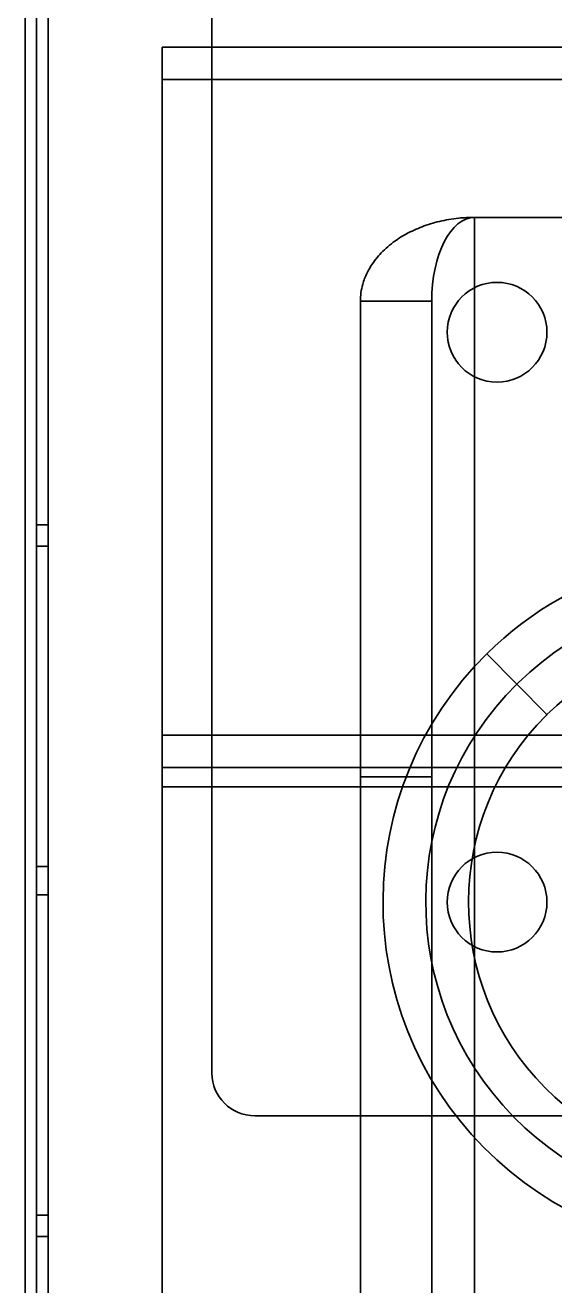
# Model space of a CAD drawing. Header units: millimetres. Extents: x -431 to 3717, y -325 to 2729.
# Drawn here: x 1328.9 to 1366.1, y 463.1 to 551.5 of the extents above; entities that cross this region are included whole.
import ezdxf

# ---------------------------------------------------------------- set-up
doc = ezdxf.new("R2010")
doc.units = ezdxf.units.MM

msp = doc.modelspace()

# ---------------------------------------------------------------- linework, layer by layer
at = {"color": 7, "linetype": 'Continuous', "lineweight": 35}
for p, q in [((1342.015, 593.2), (1342.015, 478)), ((1342.015, 593.2), (1342.015, 478)), ((1329.715, 405), (1329.715, 578)), ((1329.715, 578), (1329.715, 405)), ((1330.515, 578), (1330.515, 405)), ((1330.515, 405), (1330.515, 578)), ((1328.915, 405.6), (1328.915, 577.4)), ((1328.915, 405.6), (1328.915, 577.4)), ((1338.515, 550), (1338.515, 547.73)), ((1338.515, 501.711), (1338.515, 550)), ((1338.515, 550), (1338.515, 501.711)), ((1338.515, 547.73), (1338.515, 550)), ((1338.515, 550), (1418.515, 550)), ((1338.515, 499.441), (1338.515, 547.73)), ((1338.515, 547.73), (1418.515, 547.73)), ((1338.515, 547.73), (1338.515, 499.441)), ((1360.429, 538.062), (1396.601, 538.062)), ((1360.429, 538.062), (1360.429, 337)), ((1360.429, 538.062), (1396.601, 538.062)), ((1360.429, 538.062), (1360.429, 337)), ((1352.429, 498.8), (1352.429, 532.172)), ((1352.429, 532.172), (1352.429, 67.828)), ((1357.429, 532.172), (1352.429, 532.172)), ((1357.429, 532.172), (1357.429, 337)), ((1357.429, 498.8), (1357.429, 532.172)), ((1329.715, 514.979), (1329.715, 516.48)), ((1329.715, 516.48), (1329.715, 492.5)), ((1329.715, 492.5), (1329.715, 516.48)), ((1329.715, 516.48), (1329.715, 514.979)), ((1330.515, 516.48), (1329.715, 516.48)), ((1330.515, 516.48), (1329.715, 516.48)), ((1330.515, 492.5), (1330.515, 516.48)), ((1330.515, 516.48), (1330.515, 514.979)), ((1330.515, 516.48), (1330.515, 492.5)), ((1330.515, 514.979), (1330.515, 516.48)), ((1329.715, 492.5), (1329.715, 514.979)), ((1329.715, 514.979), (1329.715, 492.5)), ((1330.515, 514.979), (1329.715, 514.979)), ((1330.515, 514.979), (1329.715, 514.979)), ((1330.515, 514.979), (1330.515, 492.5)), ((1330.515, 492.5), (1330.515, 514.979)), ((1365.512, 503.159), (1361.295, 507.427)), ((1361.295, 507.427), (1363.403, 505.293)), ((1338.515, 501.711), (1338.515, 499.441)), ((1338.515, 498.08), (1338.515, 501.711)), ((1338.515, 501.711), (1338.515, 498.08)), ((1338.515, 501.711), (1418.515, 501.711)), ((1338.515, 499.441), (1338.515, 501.711)), ((1338.515, 498.08), (1338.515, 499.441)), ((1338.515, 499.441), (1338.515, 498.08)), ((1338.515, 499.441), (1418.515, 499.441)), ((1357.429, 498.8), (1352.429, 498.8)), ((1352.429, 498.8), (1352.429, 101.2)), ((1357.429, 498.8), (1357.429, 101.2)), ((1338.515, 498.08), (1418.515, 498.08)), ((1338.515, 498.08), (1418.515, 498.08)), ((1338.515, 498.08), (1338.515, 101.92)), ((1338.515, 498.08), (1338.515, 101.92)), ((1330.515, 492.5), (1329.715, 492.5)), ((1330.515, 492.5), (1329.715, 492.5)), ((1330.515, 492.5), (1329.715, 492.5)), ((1330.515, 492.5), (1329.715, 492.5)), ((1329.715, 466.52), (1329.715, 490.5)), ((1329.715, 490.5), (1329.715, 468.021)), ((1329.715, 490.5), (1329.715, 466.52)), ((1329.715, 468.021), (1329.715, 490.5)), ((1330.515, 490.5), (1329.715, 490.5)), ((1330.515, 490.5), (1329.715, 490.5)), ((1330.515, 490.5), (1329.715, 490.5)), ((1330.515, 490.5), (1329.715, 490.5)), ((1330.515, 490.5), (1330.515, 466.52)), ((1330.515, 468.021), (1330.515, 490.5)), ((1330.515, 466.52), (1330.515, 490.5)), ((1330.515, 490.5), (1330.515, 468.021)), ((1379.015, 475), (1345.015, 475)), ((1379.015, 475), (1345.015, 475)), ((1329.715, 468.021), (1329.715, 466.52)), ((1329.715, 466.52), (1329.715, 468.021)), ((1330.515, 468.021), (1329.715, 468.021)), ((1330.515, 468.021), (1329.715, 468.021)), ((1330.515, 466.52), (1330.515, 468.021)), ((1330.515, 468.021), (1330.515, 466.52)), ((1330.515, 466.52), (1329.715, 466.52)), ((1330.515, 466.52), (1329.715, 466.52))]:
    msp.add_line(p, q, dxfattribs=at)
for centre in [(1362.015, 530), (1362.015, 530), (1362.015, 490), (1362.015, 490)]:
    msp.add_circle(centre, 3.5, dxfattribs=at)
for centre, radius, start, end in [((1378.515, 490), 24.5, 314.6585, 134.6585), ((1378.515, 490), 24.5, 314.6585, 134.6585), ((1378.515, 490), 21.5, 314.6585, 134.29926), ((1378.515, 490), 18.5, 314.91132, 134.6585), ((1378.515, 490), 24.5, 134.6585, 314.6585), ((1378.515, 490), 24.5, 134.6585, 314.6585), ((1378.515, 490), 21.5, 134.6585, 314.29926), ((1378.515, 490), 21.5, 134.29926, 134.6585), ((1378.515, 490), 18.5, 134.91134, 314.6585), ((1378.515, 490), 18.5, 134.6585, 134.91134), ((1345.015, 478), 3, 180, 270), ((1345.015, 478), 3, 180, 270)]:
    msp.add_arc(centre, radius, start, end, dxfattribs=at)
msp.add_ellipse((1360.429, 532.172), major_axis=(0, 5.889), ratio=0.5094, start_param=0, end_param=1.570796, dxfattribs=at)
msp.add_open_spline([(1352.429, 532.172), (1352.437, 532.372), (1352.453, 532.771), (1352.568, 533.303), (1352.721, 533.768), (1352.894, 534.166), (1353.121, 534.584), (1353.414, 535.019), (1353.786, 535.469), (1354.224, 535.903), (1354.693, 536.288), (1355.174, 536.62), (1355.658, 536.908), (1356.186, 537.173), (1356.75, 537.41), (1357.344, 537.613), (1357.971, 537.784), (1358.632, 537.919), (1359.272, 538.006), (1359.873, 538.053), (1360.244, 538.059), (1360.429, 538.062)], degree=3, knots=[0, 0, 0, 0, 0.0714518, 0.1429019, 0.191934, 0.2410069, 0.2900346, 0.3493169, 0.4085941, 0.4694717, 0.5303407, 0.5783801, 0.6264147, 0.6757401, 0.7250591, 0.773185, 0.8213047, 0.8713572, 0.9214043, 0.9605578, 1, 1, 1, 1], dxfattribs=at)

doc.saveas('drawing.dxf')
